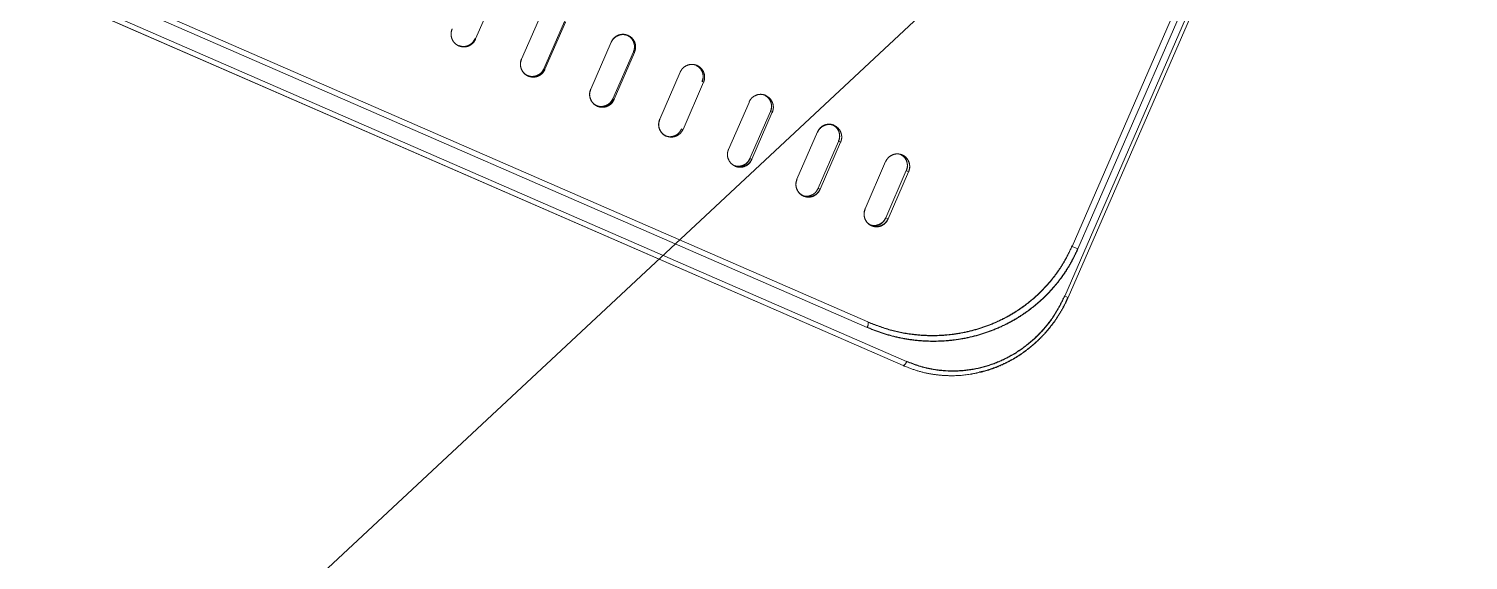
# Model space of a CAD drawing. Header units: millimetres. Extents: x -71377 to 516042, y -145869 to 441446.
# Drawn here: x 177719 to 178280, y 171821 to 172028 of the extents above; entities that cross this region are included whole.
import ezdxf

# ---------------------------------------------------------------- set-up
doc = ezdxf.new("R2010")
doc.units = ezdxf.units.MM
doc.header["$LTSCALE"] = 1000
doc.linetypes.add('IMPORT-DASHEDX2 _4_', pattern=[152.4, 101.6, -50.8])
for name, color, linetype, lineweight in [('05', 5, 'IMPORT-DASHEDX2 _4_', 5), ('06', 6, 'Continuous', 5), ('A-fnsh', 5, 'Continuous', 5), ('조경라인_dwg', 8, 'Continuous', 5)]:
    doc.layers.add(name, color=color, linetype=linetype, lineweight=lineweight)

# ---------------------------------------------------------------- blocks, each defined once
blk = doc.blocks.new('조경라인_dwg-6847807-지반층 배치도')
at = {"layer": '05'}
for p, q in [((177362.58, 172202.5), (178061.29, 171897.99)), ((177919.27, 172034.06), (177911.28, 172015.73)), ((177946.22, 172022.42), (177938.23, 172004.09)), ((177973.12, 172010.7), (177965.13, 171992.37)), ((177999.93, 171998.91), (177991.94, 171980.57)), ((178026.6, 171987.39), (178018.61, 171969.06)), ((178053.15, 171975.82), (178045.16, 171957.49)), ((178125.62, 171942.97), (178125.75, 171942.91))]:
    blk.add_line(p, q, dxfattribs=at)
at = {"layer": '05', "flags": 128}
for points in [[(177362.41, 172200.55), (177362.54, 172200.44), (178060.02, 171896.47), (177362.56, 172200.33), (177362.42, 172200.43), (177362.32, 172200.6), (177362.26, 172200.83), (177362.23, 172201.22), (177362.25, 172201.54), (177362.32, 172201.89), (177362.42, 172202.25), (177362.58, 172202.5)], [(177383.01, 172202.28), (177382.81, 172202.36), (177382.61, 172202.24), (177382.41, 172201.95), (177382.19, 172201.71), (177381.97, 172201.54), (177381.78, 172201.21), (177381.61, 172200.86), (178045.91, 171911.23)], [(177383.17, 172202.25), (177382.99, 172202.4), (177383.16, 172202.37), (178046.27, 171913.37)], [(178214.45, 172146.78), (178216.86, 172145.73), (178128.05, 171941.8), (178125.77, 171942.8), (178214.58, 172146.72)], [(177901.1, 172042.09), (177901.36, 172041.97), (177893.37, 172023.64), (177893.11, 172023.75), (177893.39, 172023.52)], [(177928.38, 172030.2), (177920.39, 172011.86), (177920.02, 172012.03), (177928.01, 172030.36), (177928.4, 172030.08)], [(177954.87, 172018.55), (177955.35, 172018.34), (177947.34, 172000.12), (177946.86, 172000.33), (177954.85, 172018.66)], [(177981.61, 172007), (177982.19, 172006.74), (177974.22, 171988.3), (177973.63, 171988.55)], [(178034.8, 171983.82), (178035.59, 171983.47), (178027.6, 171965.14), (178026.8, 171965.49), (178034.81, 171983.7)], [(178062.09, 171971.92), (178054.1, 171953.59), (178053.2, 171953.98), (178061.19, 171972.32), (178062.11, 171971.81)]]:
    blk.add_lwpolyline(points, dxfattribs=at)
for points in [[(178228.12, 172161.26), (178124.24, 171922.91), (178122.94, 171923.48), (178226.8, 172161.94)], [(178008.26, 171995.38), (178008.96, 171995.08), (178000.96, 171976.75), (178000.27, 171977.05)]]:
    blk.add_lwpolyline(points, close=True, dxfattribs=at)
at = {"layer": '05'}
for centre, radius, start, end in [((178043.8, 171912.67), 2.55, 325.7697, 13.1763), ((178058.92, 171898.51), 2.43, 297.4277, 347.5779)]:
    blk.add_arc(centre, radius, start, end, dxfattribs=at)
for points, knots in [([(177884.24, 172027.51), (177884.07, 172026.97), (177883.72, 172025.9), (177883.91, 172024.18), (177884.62, 172022.64), (177885.66, 172021.53), (177886.49, 172021.1), (177886.82, 172020.93)], [0, 0, 0, 0, 0.214692, 0.429386, 0.644081, 0.858775, 1, 1, 1, 1]), ([(177893.13, 172023.64), (177892.85, 172023.15), (177892.3, 172022.16), (177890.91, 172021.13), (177889.3, 172020.6), (177887.78, 172020.61), (177886.9, 172020.92), (177886.55, 172021.05)], [0, 0, 0, 0, 0.214691, 0.429386, 0.644077, 0.858771, 1, 1, 1, 1]), ([(177886.8, 172021.05), (177887.34, 172020.88), (177888.41, 172020.53), (177890.12, 172020.72), (177891.67, 172021.43), (177892.78, 172022.48), (177893.2, 172023.31), (177893.37, 172023.64)], [0, 0, 0, 0, 0.214694, 0.429386, 0.644077, 0.858772, 1, 1, 1, 1]), ([(177886.82, 172020.93), (177887.35, 172020.76), (177888.43, 172020.41), (177890.14, 172020.61), (177891.68, 172021.32), (177892.79, 172022.37), (177893.22, 172023.2), (177893.39, 172023.52)], [0, 0, 0, 0, 0.214694, 0.429386, 0.644077, 0.858772, 1, 1, 1, 1]), ([(177952.78, 172025.02), (177952.24, 172025.19), (177951.17, 172025.54), (177949.46, 172025.34), (177947.93, 172024.63), (177946.82, 172023.58), (177946.39, 172022.75), (177946.22, 172022.42)], [0, 0, 0, 0, 0.214692, 0.429385, 0.644078, 0.858772, 1, 1, 1, 1]), ([(177952.79, 172024.91), (177952.26, 172025.08), (177951.19, 172025.42), (177949.48, 172025.23), (177947.94, 172024.51), (177946.84, 172023.46), (177946.41, 172022.63), (177946.24, 172022.31)], [0, 0, 0, 0, 0.214692, 0.429385, 0.644078, 0.858772, 1, 1, 1, 1]), ([(177952.31, 172025.11), (177952.8, 172024.84), (177953.78, 172024.29), (177954.8, 172022.91), (177955.33, 172021.3), (177955.31, 172019.77), (177954.99, 172018.89), (177954.87, 172018.55)], [0, 0, 0, 0, 0.214693, 0.429384, 0.644077, 0.858772, 1, 1, 1, 1]), ([(177955.33, 172018.45), (177955.5, 172018.99), (177955.85, 172020.06), (177955.67, 172021.78), (177954.96, 172023.32), (177953.92, 172024.43), (177953.1, 172024.85), (177952.78, 172025.02)], [0, 0, 0, 0, 0.214695, 0.429385, 0.644076, 0.858773, 1, 1, 1, 1]), ([(177911.26, 172015.84), (177911.08, 172015.31), (177910.74, 172014.23), (177910.93, 172012.51), (177911.63, 172010.97), (177912.68, 172009.86), (177913.5, 172009.44), (177913.83, 172009.27)], [0, 0, 0, 0, 0.214692, 0.429387, 0.64408, 0.858773, 1, 1, 1, 1]), ([(177911.28, 172015.73), (177911.1, 172015.19), (177910.75, 172014.12), (177910.94, 172012.4), (177911.65, 172010.86), (177912.69, 172009.75), (177913.52, 172009.32), (177913.84, 172009.15)], [0, 0, 0, 0, 0.214692, 0.429387, 0.64408, 0.858773, 1, 1, 1, 1]), ([(177920.02, 172012.03), (177919.74, 172011.53), (177919.19, 172010.55), (177917.81, 172009.52), (177916.2, 172008.98), (177914.67, 172008.99), (177913.8, 172009.31), (177913.46, 172009.43)], [0, 0, 0, 0, 0.214692, 0.429387, 0.644081, 0.858776, 1, 1, 1, 1]), ([(177920.03, 172011.91), (177919.76, 172011.42), (177919.21, 172010.43), (177917.82, 172009.4), (177916.21, 172008.87), (177914.69, 172008.88), (177913.82, 172009.19), (177913.47, 172009.32)], [0, 0, 0, 0, 0.214692, 0.429387, 0.644081, 0.858776, 1, 1, 1, 1]), ([(177913.83, 172009.27), (177914.36, 172009.1), (177915.43, 172008.75), (177917.15, 172008.94), (177918.68, 172009.66), (177919.79, 172010.71), (177920.22, 172011.54), (177920.39, 172011.86)], [0, 0, 0, 0, 0.214694, 0.429385, 0.644078, 0.858772, 1, 1, 1, 1]), ([(177913.84, 172009.15), (177914.38, 172008.98), (177915.45, 172008.64), (177917.16, 172008.83), (177918.7, 172009.54), (177919.81, 172010.59), (177920.24, 172011.42), (177920.41, 172011.75)], [0, 0, 0, 0, 0.214694, 0.429385, 0.644078, 0.858772, 1, 1, 1, 1]), ([(177979.66, 172013.31), (177979.12, 172013.48), (177978.06, 172013.82), (177976.36, 172013.62), (177974.82, 172012.91), (177973.72, 172011.86), (177973.29, 172011.03), (177973.12, 172010.7)], [0, 0, 0, 0, 0.21469, 0.429385, 0.644077, 0.858771, 1, 1, 1, 1]), ([(177979.07, 172013.56), (177979.56, 172013.29), (177980.53, 172012.74), (177981.55, 172011.36), (177982.07, 172009.75), (177982.05, 172008.22), (177981.73, 172007.35), (177981.61, 172007)], [0, 0, 0, 0, 0.214692, 0.429386, 0.644079, 0.858772, 1, 1, 1, 1]), ([(177979.09, 172013.45), (177979.58, 172013.17), (177980.55, 172012.63), (177981.57, 172011.24), (177982.08, 172009.63), (177982.07, 172008.11), (177981.75, 172007.23), (177981.63, 172006.88)], [0, 0, 0, 0, 0.214692, 0.429386, 0.644079, 0.858772, 1, 1, 1, 1]), ([(177982.19, 172006.74), (177982.37, 172007.28), (177982.72, 172008.36), (177982.53, 172010.07), (177981.84, 172011.61), (177980.8, 172012.71), (177979.98, 172013.14), (177979.66, 172013.31)], [0, 0, 0, 0, 0.214695, 0.429385, 0.644077, 0.858774, 1, 1, 1, 1]), ([(177982.21, 172006.63), (177982.39, 172007.17), (177982.73, 172008.24), (177982.55, 172009.96), (177981.85, 172011.49), (177980.82, 172012.6), (177980, 172013.02), (177979.67, 172013.19)], [0, 0, 0, 0, 0.214695, 0.429385, 0.644077, 0.858774, 1, 1, 1, 1]), ([(177938.23, 172004.09), (177938.06, 172003.55), (177937.71, 172002.48), (177937.9, 172000.76), (177938.6, 171999.22), (177939.64, 171998.11), (177940.46, 171997.69), (177940.79, 171997.52)], [0, 0, 0, 0, 0.214692, 0.429386, 0.64408, 0.858774, 1, 1, 1, 1]), ([(177938.25, 172003.97), (177938.08, 172003.43), (177937.73, 172002.36), (177937.91, 172000.64), (177938.62, 171999.1), (177939.66, 171998), (177940.48, 171997.57), (177940.81, 171997.4)], [0, 0, 0, 0, 0.214692, 0.429386, 0.64408, 0.858774, 1, 1, 1, 1]), ([(177946.86, 172000.33), (177946.59, 171999.83), (177946.04, 171998.85), (177944.65, 171997.82), (177943.05, 171997.28), (177941.53, 171997.29), (177940.66, 171997.6), (177940.31, 171997.73)], [0, 0, 0, 0, 0.214692, 0.429387, 0.644079, 0.858773, 1, 1, 1, 1]), ([(177946.88, 172000.21), (177946.6, 171999.72), (177946.05, 171998.73), (177944.67, 171997.7), (177943.06, 171997.17), (177941.54, 171997.18), (177940.67, 171997.49), (177940.33, 171997.61)], [0, 0, 0, 0, 0.214692, 0.429387, 0.644079, 0.858773, 1, 1, 1, 1]), ([(177940.79, 171997.52), (177941.32, 171997.35), (177942.39, 171997), (177944.1, 171997.2), (177945.64, 171997.91), (177946.74, 171998.96), (177947.17, 171999.79), (177947.34, 172000.12)], [0, 0, 0, 0, 0.214693, 0.429386, 0.644077, 0.858772, 1, 1, 1, 1]), ([(177940.81, 171997.4), (177941.34, 171997.23), (177942.41, 171996.89), (177944.12, 171997.08), (177945.65, 171997.8), (177946.76, 171998.85), (177947.19, 171999.68), (177947.36, 172000)], [0, 0, 0, 0, 0.214693, 0.429386, 0.644077, 0.858772, 1, 1, 1, 1]), ([(178006.44, 172001.63), (178005.91, 172001.8), (178004.85, 172002.15), (178003.15, 172001.95), (178001.62, 172001.23), (178000.51, 172000.18), (178000.09, 171999.35), (177999.92, 171999.02)], [0, 0, 0, 0, 0.214691, 0.429383, 0.644076, 0.858772, 1, 1, 1, 1]), ([(178006.06, 172001.72), (178006.43, 172001.51), (178007.29, 172001.02), (178008.21, 171999.74), (178008.73, 171998.13), (178008.7, 171996.61), (178008.39, 171995.73), (178008.26, 171995.38)], [0, 0, 0, 0, 0.173638, 0.399554, 0.625471, 0.851389, 1, 1, 1, 1]), ([(178006.08, 172001.61), (178006.45, 172001.4), (178007.31, 172000.91), (178008.22, 171999.62), (178008.74, 171998.02), (178008.72, 171996.49), (178008.41, 171995.62), (178008.28, 171995.27)], [0, 0, 0, 0, 0.173638, 0.399554, 0.625471, 0.851389, 1, 1, 1, 1]), ([(178008.97, 171994.97), (178009.15, 171995.5), (178009.5, 171996.58), (178009.32, 171998.29), (178008.62, 171999.83), (178007.59, 172000.93), (178006.78, 172001.35), (178006.45, 172001.52)], [0, 0, 0, 0, 0.214695, 0.429387, 0.644079, 0.858771, 1, 1, 1, 1]), ([(177965.13, 171992.37), (177964.96, 171991.83), (177964.61, 171990.75), (177964.79, 171989.04), (177965.49, 171987.5), (177966.53, 171986.39), (177967.35, 171985.97), (177967.67, 171985.8)], [0, 0, 0, 0, 0.214692, 0.429387, 0.644078, 0.858774, 1, 1, 1, 1]), ([(177965.15, 171992.25), (177964.97, 171991.71), (177964.62, 171990.64), (177964.81, 171988.92), (177965.51, 171987.39), (177966.54, 171986.28), (177967.36, 171985.86), (177967.69, 171985.69)], [0, 0, 0, 0, 0.214692, 0.429387, 0.644078, 0.858774, 1, 1, 1, 1]), ([(177973.63, 171988.55), (177973.36, 171988.06), (177972.81, 171987.07), (177971.43, 171986.04), (177969.83, 171985.5), (177968.31, 171985.51), (177967.45, 171985.82), (177967.1, 171985.94)], [0, 0, 0, 0, 0.214691, 0.429387, 0.644079, 0.858774, 1, 1, 1, 1]), ([(177967.67, 171985.8), (177968.2, 171985.63), (177969.27, 171985.29), (177970.97, 171985.49), (177972.5, 171986.2), (177973.61, 171987.25), (177974.03, 171988.08), (177974.2, 171988.41)], [0, 0, 0, 0, 0.214691, 0.429385, 0.644077, 0.858772, 1, 1, 1, 1]), ([(178033.1, 171990.01), (178032.57, 171990.18), (178031.51, 171990.52), (178029.82, 171990.32), (178028.3, 171989.6), (178027.2, 171988.55), (178026.77, 171987.72), (178026.6, 171987.39)], [0, 0, 0, 0, 0.214693, 0.429386, 0.644078, 0.858772, 1, 1, 1, 1]), ([(178033.11, 171989.9), (178032.59, 171990.07), (178031.53, 171990.41), (178029.84, 171990.21), (178028.31, 171989.49), (178027.21, 171988.43), (178026.79, 171987.6), (178026.62, 171987.28)], [0, 0, 0, 0, 0.214693, 0.429386, 0.644078, 0.858772, 1, 1, 1, 1]), ([(178032.67, 171990.12), (178033.02, 171989.92), (178033.85, 171989.44), (178034.75, 171988.17), (178035.26, 171986.57), (178035.24, 171985.04), (178034.92, 171984.17), (178034.8, 171983.82)], [0, 0, 0, 0, 0.1667077, 0.3945205, 0.6223297, 0.8501424, 1, 1, 1, 1]), ([(178032.68, 171990), (178033.04, 171989.8), (178033.87, 171989.33), (178034.76, 171988.05), (178035.28, 171986.45), (178035.25, 171984.93), (178034.94, 171984.05), (178034.81, 171983.7)], [0, 0, 0, 0, 0.1667077, 0.3945205, 0.6223297, 0.8501424, 1, 1, 1, 1]), ([(178035.61, 171983.36), (178035.79, 171983.89), (178036.14, 171984.97), (178035.96, 171986.68), (178035.27, 171988.21), (178034.25, 171989.31), (178033.44, 171989.73), (178033.11, 171989.9)], [0, 0, 0, 0, 0.214695, 0.429388, 0.64408, 0.858775, 1, 1, 1, 1]), ([(177991.93, 171980.69), (177991.75, 171980.15), (177991.4, 171979.07), (177991.58, 171977.36), (177992.28, 171975.82), (177993.31, 171974.72), (177994.13, 171974.3), (177994.45, 171974.13)], [0, 0, 0, 0, 0.214692, 0.429386, 0.644078, 0.858775, 1, 1, 1, 1]), ([(178000.27, 171977.05), (178000, 171976.56), (177999.45, 171975.57), (177998.07, 171974.53), (177996.48, 171974), (177995.09, 171973.99), (177994.34, 171974.24), (177994.12, 171974.32)], [0, 0, 0, 0, 0.225819, 0.451641, 0.67746, 0.903285, 1, 1, 1, 1]), ([(178000.29, 171976.93), (178000.01, 171976.44), (177999.47, 171975.45), (177998.09, 171974.42), (177996.49, 171973.89), (177995.11, 171973.87), (177994.36, 171974.13), (177994.14, 171974.21)], [0, 0, 0, 0, 0.225819, 0.451641, 0.67746, 0.903285, 1, 1, 1, 1]), ([(177994.45, 171974.13), (177994.98, 171973.96), (177996.04, 171973.62), (177997.74, 171973.82), (177999.27, 171974.54), (178000.37, 171975.59), (178000.8, 171976.42), (178000.96, 171976.75)], [0, 0, 0, 0, 0.214692, 0.429384, 0.644077, 0.858772, 1, 1, 1, 1]), ([(178059.62, 171978.45), (178059.1, 171978.62), (178058.05, 171978.96), (178056.36, 171978.75), (178054.84, 171978.03), (178053.74, 171976.98), (178053.32, 171976.15), (178053.15, 171975.82)], [0, 0, 0, 0, 0.214692, 0.429387, 0.644078, 0.858772, 1, 1, 1, 1]), ([(178059.13, 171978.57), (178059.46, 171978.38), (178060.27, 171977.92), (178061.15, 171976.66), (178061.66, 171975.06), (178061.63, 171973.54), (178061.31, 171972.66), (178061.19, 171972.32)], [0, 0, 0, 0, 0.159591, 0.38935, 0.619104, 0.848862, 1, 1, 1, 1]), ([(178059.15, 171978.46), (178059.48, 171978.27), (178060.29, 171977.8), (178061.17, 171976.55), (178061.67, 171974.95), (178061.65, 171973.42), (178061.33, 171972.55), (178061.2, 171972.2)], [0, 0, 0, 0, 0.159591, 0.38935, 0.619104, 0.848862, 1, 1, 1, 1]), ([(178062.09, 171971.92), (178062.27, 171972.46), (178062.62, 171973.53), (178062.45, 171975.24), (178061.76, 171976.77), (178060.75, 171977.87), (178059.94, 171978.29), (178059.62, 171978.45)], [0, 0, 0, 0, 0.214696, 0.429386, 0.644076, 0.858774, 1, 1, 1, 1]), ([(178062.11, 171971.81), (178062.28, 171972.34), (178062.63, 171973.42), (178062.46, 171975.13), (178061.78, 171976.66), (178060.76, 171977.76), (178059.96, 171978.17), (178059.64, 171978.34)], [0, 0, 0, 0, 0.214696, 0.429386, 0.644076, 0.858774, 1, 1, 1, 1]), ([(177994.47, 171974.02), (177995, 171973.85), (177996.06, 171973.51), (177997.75, 171973.71), (177999.28, 171974.42), (178000.39, 171975.48), (178000.81, 171976.3), (178000.98, 171976.63)], [0, 0, 0, 0, 0.214692, 0.429384, 0.644077, 0.858772, 1, 1, 1, 1]), ([(178018.61, 171969.06), (178018.43, 171968.52), (178018.09, 171967.45), (178018.26, 171965.73), (178018.95, 171964.2), (178019.98, 171963.1), (178020.79, 171962.68), (178021.11, 171962.51)], [0, 0, 0, 0, 0.214692, 0.429385, 0.644079, 0.858772, 1, 1, 1, 1]), ([(178018.63, 171968.94), (178018.45, 171968.41), (178018.1, 171967.33), (178018.28, 171965.62), (178018.97, 171964.09), (178019.99, 171962.98), (178020.81, 171962.56), (178021.13, 171962.4)], [0, 0, 0, 0, 0.214692, 0.429385, 0.644079, 0.858772, 1, 1, 1, 1]), ([(178026.82, 171965.37), (178026.55, 171964.88), (178026, 171963.89), (178024.63, 171962.85), (178023.04, 171962.32), (178021.68, 171962.3), (178020.95, 171962.55), (178020.75, 171962.62)], [0, 0, 0, 0, 0.227697, 0.455396, 0.683093, 0.910794, 1, 1, 1, 1]), ([(178021.11, 171962.51), (178021.64, 171962.34), (178022.69, 171962), (178024.39, 171962.21), (178025.91, 171962.93), (178027.01, 171963.98), (178027.43, 171964.81), (178027.6, 171965.14)], [0, 0, 0, 0, 0.214692, 0.429383, 0.644077, 0.858772, 1, 1, 1, 1]), ([(178021.13, 171962.4), (178021.66, 171962.23), (178022.71, 171961.89), (178024.4, 171962.09), (178025.92, 171962.81), (178027.03, 171963.87), (178027.45, 171964.69), (178027.62, 171965.02)], [0, 0, 0, 0, 0.214692, 0.429383, 0.644077, 0.858772, 1, 1, 1, 1]), ([(178045.16, 171957.49), (178044.98, 171956.95), (178044.63, 171955.88), (178044.81, 171954.17), (178045.49, 171952.63), (178046.51, 171951.54), (178047.31, 171951.12), (178047.63, 171950.95)], [0, 0, 0, 0, 0.214691, 0.429384, 0.644076, 0.858774, 1, 1, 1, 1]), ([(178045.17, 171957.37), (178045, 171956.84), (178044.65, 171955.76), (178044.82, 171954.05), (178045.51, 171952.52), (178046.52, 171951.42), (178047.33, 171951), (178047.65, 171950.84)], [0, 0, 0, 0, 0.214691, 0.429384, 0.644076, 0.858774, 1, 1, 1, 1]), ([(178053.2, 171953.98), (178052.92, 171953.49), (178052.38, 171952.5), (178051.01, 171951.46), (178049.42, 171950.93), (178048.09, 171950.9), (178047.39, 171951.14), (178047.2, 171951.2)], [0, 0, 0, 0, 0.229624, 0.459254, 0.688878, 0.91851, 1, 1, 1, 1]), ([(178053.21, 171953.87), (178052.94, 171953.37), (178052.39, 171952.39), (178051.02, 171951.35), (178049.44, 171950.81), (178048.11, 171950.78), (178047.41, 171951.02), (178047.22, 171951.09)], [0, 0, 0, 0, 0.229624, 0.459254, 0.688878, 0.91851, 1, 1, 1, 1]), ([(178047.63, 171950.95), (178048.16, 171950.78), (178049.21, 171950.45), (178050.89, 171950.65), (178052.41, 171951.38), (178053.51, 171952.43), (178053.93, 171953.26), (178054.1, 171953.59)], [0, 0, 0, 0, 0.214692, 0.429386, 0.644076, 0.858771, 1, 1, 1, 1]), ([(178047.65, 171950.84), (178048.18, 171950.67), (178049.23, 171950.33), (178050.91, 171950.54), (178052.43, 171951.26), (178053.52, 171952.32), (178053.95, 171953.15), (178054.12, 171953.47)], [0, 0, 0, 0, 0.214692, 0.429386, 0.644076, 0.858771, 1, 1, 1, 1]), ([(178128.03, 171941.92), (178127.13, 171940.01), (178125.31, 171936.19), (178121.84, 171930.87), (178117.87, 171925.95), (178113.4, 171921.5), (178108.5, 171917.56), (178103.16, 171914.09), (178097.39, 171911.18), (178091.26, 171908.85), (178084.79, 171907.13), (178078.05, 171906.11), (178071.09, 171905.82), (178064.35, 171906.25), (178057.91, 171907.36), (178051.78, 171908.98), (178047.85, 171910.56), (178045.9, 171911.35)], [0, 0, 0, 0, 0.063933, 0.128073, 0.192014, 0.255871, 0.31992, 0.383796, 0.45114, 0.518681, 0.586046, 0.658152, 0.73047, 0.80259, 0.868344, 0.934246, 1, 1, 1, 1]), ([(178128.05, 171941.8), (178127.14, 171939.89), (178125.33, 171936.07), (178121.85, 171930.76), (178117.89, 171925.83), (178113.41, 171921.39), (178108.52, 171917.45), (178103.17, 171913.98), (178097.4, 171911.06), (178091.28, 171908.73), (178084.81, 171907.02), (178078.06, 171906), (178071.11, 171905.7), (178064.37, 171906.13), (178057.92, 171907.24), (178051.79, 171908.87), (178047.87, 171910.45), (178045.91, 171911.23)], [0, 0, 0, 0, 0.063933, 0.128073, 0.192014, 0.255871, 0.31992, 0.383796, 0.45114, 0.518681, 0.586046, 0.658152, 0.73047, 0.80259, 0.868344, 0.934246, 1, 1, 1, 1]), ([(178046.27, 171913.37), (178049.14, 171912.26), (178054.87, 171910.05), (178063.14, 171908.51), (178070.69, 171908.01), (178077.43, 171908.3), (178083.97, 171909.3), (178090.23, 171910.96), (178096.16, 171913.22), (178101.74, 171916.04), (178106.9, 171919.4), (178111.63, 171923.21), (178115.95, 171927.5), (178119.77, 171932.26), (178123.13, 171937.38), (178124.88, 171941.07), (178125.75, 171942.91)], [0, 0, 0, 0, 0.09886, 0.19772, 0.269965, 0.342408, 0.414639, 0.482033, 0.549602, 0.616975, 0.680767, 0.74473, 0.808503, 0.872272, 0.936239, 1, 1, 1, 1]), ([(178046.29, 171913.25), (178049.15, 171912.15), (178054.89, 171909.93), (178063.16, 171908.39), (178070.71, 171907.89), (178077.45, 171908.19), (178083.99, 171909.18), (178090.24, 171910.85), (178096.17, 171913.1), (178101.75, 171915.93), (178106.92, 171919.29), (178111.64, 171923.1), (178115.96, 171927.39), (178119.79, 171932.14), (178123.14, 171937.27), (178124.89, 171940.96), (178125.77, 171942.8)], [0, 0, 0, 0, 0.09886, 0.19772, 0.269965, 0.342408, 0.414639, 0.482033, 0.549602, 0.616975, 0.680767, 0.74473, 0.808503, 0.872272, 0.936239, 1, 1, 1, 1]), ([(178061.28, 171898.1), (178062.88, 171897.47), (178066.08, 171896.2), (178071.98, 171894.79), (178078.93, 171894.12), (178086.81, 171894.72), (178094.49, 171896.7), (178101.78, 171899.94), (178108.46, 171904.4), (178114.34, 171909.92), (178119.33, 171916.33), (178121.73, 171921.17), (178122.92, 171923.59)], [0, 0, 0, 0, 0.070702, 0.141403, 0.248781, 0.356157, 0.463511, 0.570865, 0.678168, 0.785472, 0.892736, 1, 1, 1, 1]), ([(178061.29, 171897.99), (178062.9, 171897.35), (178066.1, 171896.08), (178072, 171894.67), (178078.95, 171894), (178086.82, 171894.61), (178094.51, 171896.58), (178101.8, 171899.82), (178108.48, 171904.28), (178114.36, 171909.8), (178119.35, 171916.21), (178121.74, 171921.06), (178122.94, 171923.48)], [0, 0, 0, 0, 0.070702, 0.141403, 0.248781, 0.356157, 0.463511, 0.570865, 0.678168, 0.785472, 0.892736, 1, 1, 1, 1]), ([(178089.76, 171893.87), (178090.27, 171893.98), (178092.04, 171894.36), (178095, 171895.34), (178098.61, 171896.79), (178102.09, 171898.54), (178105.43, 171900.56), (178108.63, 171902.86), (178111.67, 171905.41), (178114.51, 171908.2), (178117.12, 171911.19), (178119.48, 171914.36), (178121.57, 171917.7), (178123.15, 171920.6), (178123.93, 171922.43), (178124.19, 171923.04)], [0, 0, 0, 0, 0.033778, 0.117939, 0.201965, 0.285208, 0.368654, 0.452989, 0.537831, 0.622718, 0.707135, 0.790683, 0.873644, 0.957578, 1, 1, 1, 1]), ([(178089.78, 171893.76), (178090.28, 171893.87), (178092.06, 171894.25), (178095.02, 171895.23), (178098.63, 171896.67), (178102.1, 171898.43), (178105.44, 171900.45), (178108.65, 171902.74), (178111.69, 171905.3), (178114.53, 171908.09), (178117.14, 171911.08), (178119.5, 171914.24), (178121.59, 171917.58), (178123.17, 171920.48), (178123.94, 171922.31), (178124.2, 171922.93)], [0, 0, 0, 0, 0.033778, 0.117939, 0.201965, 0.285208, 0.368654, 0.452989, 0.537831, 0.622718, 0.707135, 0.790683, 0.873644, 0.957578, 1, 1, 1, 1]), ([(178089.7, 171893.76), (178088.65, 171893.52), (178084.97, 171892.69), (178079.81, 171892.33), (178074.37, 171892.59), (178069.88, 171893.22), (178065.04, 171894.37), (178061.71, 171895.69), (178060.04, 171896.35)], [0, 0, 0, 0, 0.1056307, 0.3713771, 0.5082285, 0.6450783, 0.8214465, 1, 1, 1, 1])]:
    blk.add_open_spline(points, degree=3, knots=knots, dxfattribs=at)
at = {"layer": '06'}
blk.add_arc((172981.49, 174827.57), 6800, 313.956972, 64.158974, dxfattribs=at)

msp = doc.modelspace()

# ---------------------------------------------------------------- linework, layer by layer
at = {"layer": 'A-fnsh'}
msp.add_line((164247.06, 159145.81), (197362.75, 190026.69), dxfattribs=at)

# ---------------------------------------------------------------- block references
at = {"layer": '조경라인_dwg', "rotation": 8.537736462515947e-07}
msp.add_blockref('조경라인_dwg-6847807-지반층 배치도', (0, 0), dxfattribs=at)

doc.saveas('drawing.dxf')
